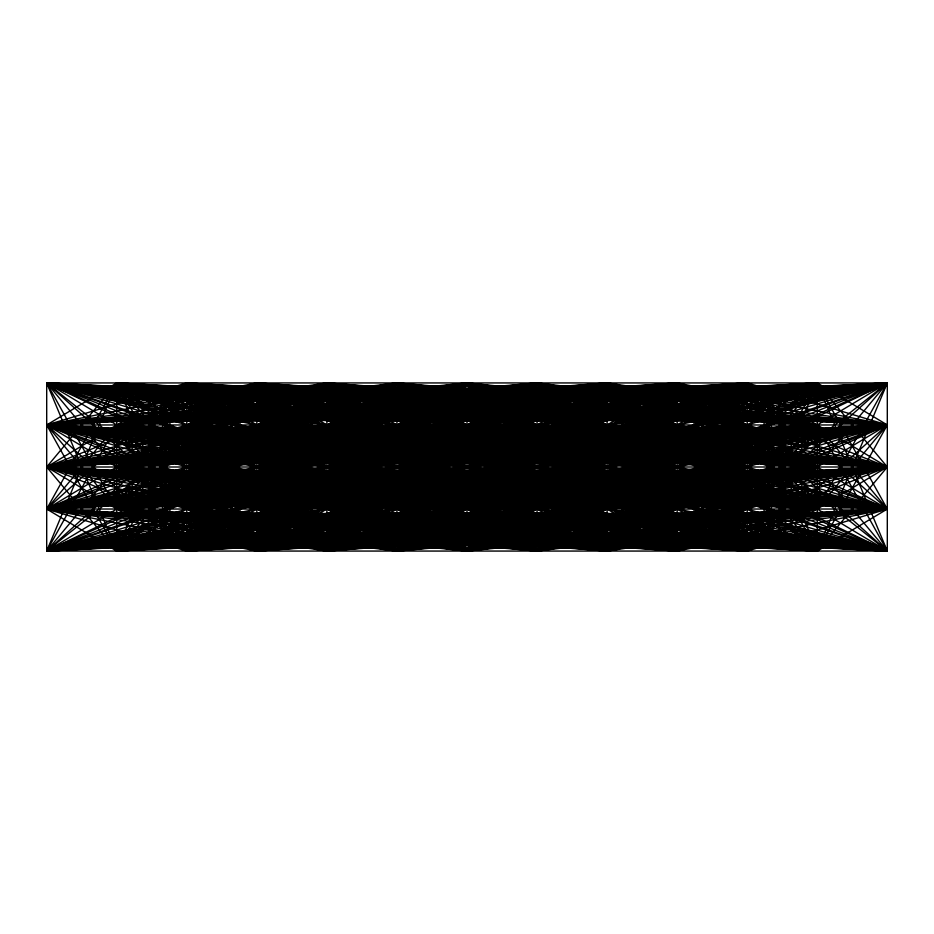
<?xml version="1.0" encoding="UTF-8"?>
<svg xmlns="http://www.w3.org/2000/svg" width="934" height="934" viewBox="0 0 934 934"><rect width="100%" height="100%" fill="white"/><g stroke="black" fill="none" stroke-linecap="round" stroke-linejoin="round"><path stroke-width="1.4" d="M887.3 467L186.8 424.97L817.25 551.06L326.9 382.94L326.9 551.06L677.15 424.97L326.9 467L817.25 509.03L186.8 382.94L467 551.06L607.1 424.97L256.85 467L817.25 509.03L116.75 382.94L467 509.03L677.15 424.97L186.8 467L817.25 509.03L46.7 382.94L677.15 551.06L467 382.94L326.9 509.03L677.15 467L116.75 424.97L817.25 551.06L467 424.97L256.85 509.03L747.2 467L46.7 424.97L537.05 509.03L607.1 424.97L186.8 467L887.3 509.03L396.95 424.97L326.9 509.03L817.25 467L46.7 424.97L817.25 551.06L396.95 382.94L326.9 509.03L747.2 467L116.75 424.97L887.3 551.06L396.95 382.94L256.85 551.06L747.2 424.97L116.75 467L887.3 509.03L116.75 382.94L537.05 551.06L677.15 424.97L116.75 467L747.2 509.03L256.85 382.94L186.8 551.06L46.7 509.03L116.75 382.94L887.3 424.97L817.25 551.06L46.7 509.03L116.75 424.97L256.85 382.94L887.3 424.97L817.25 509.03L677.15 551.06L46.7 509.03L186.8 382.94L887.3 424.97L747.2 551.06L46.7 509.03L256.85 382.94L817.25 424.97L887.3 509.03L817.25 551.06L116.75 509.03L46.7 424.97L116.75 382.94L817.25 424.97L887.3 551.06L46.7 551.06L46.7 382.94L887.3 382.94L887.3 551.06L46.7 509.03L116.75 551.06L887.3 509.03L817.25 382.94L46.7 424.97L116.75 551.06L817.25 509.03L887.3 382.94L46.7 424.97L186.8 551.06L887.3 509.03L747.2 382.94L46.7 424.97L256.85 551.06L887.3 509.03L677.15 382.94L46.7 424.97L326.9 551.06L887.3 509.03L607.1 382.94L46.7 424.97L256.85 509.03L537.05 551.06L887.3 509.03L677.15 424.97L396.95 382.94L46.7 424.97L396.95 551.06L887.3 509.03L537.05 382.94L46.7 424.97L467 551.06L887.3 509.03L467 382.94L46.7 424.97L537.05 551.06L817.25 509.03L747.2 382.94L116.75 424.97L46.7 551.06L887.3 509.03L396.95 382.94L116.75 424.97L186.8 551.06L817.25 509.03L747.2 424.97L537.05 382.94L116.75 424.97L186.8 509.03L396.95 551.06L817.25 509.03L677.15 382.94L116.75 424.97L256.85 551.06L817.25 509.03L537.05 382.94L186.8 424.97L46.7 551.06L817.25 509.03L607.1 424.97L256.85 382.94L46.7 424.97L396.95 509.03L817.25 551.06L887.3 467L817.25 382.94L116.75 424.97L396.95 551.06L747.2 509.03L887.3 382.94L116.75 424.97L326.9 509.03L677.15 551.06L887.3 509.03L537.05 424.97L116.75 382.94L46.7 467L116.75 551.06L747.2 509.03L817.25 424.97L677.15 382.94L186.8 424.97L116.75 509.03L46.7 382.94L887.3 424.97L677.15 551.06L116.75 509.03L186.8 382.94L817.25 424.97L747.2 551.06L116.75 509.03L256.85 382.94L747.2 424.97L887.3 551.06L116.75 509.03L396.95 382.94L887.3 424.97L607.1 551.06L46.7 509.03L326.9 382.94L887.3 424.97L817.25 382.94L186.8 424.97L116.75 551.06L677.15 509.03L887.3 424.97L747.2 382.94L186.8 424.97L256.85 551.06L747.2 509.03L817.25 382.94L256.85 424.97L46.7 509.03L256.85 551.06L677.15 509.03L817.25 382.94L887.3 551.06L186.8 509.03L46.7 382.94L817.25 424.97L677.15 551.06L186.8 509.03L116.75 382.94L747.2 424.97L817.25 551.06L186.8 509.03L256.85 382.94L677.15 424.97L817.25 551.06L887.3 382.94L186.8 424.97L256.85 509.03L607.1 551.06L887.3 509.03L326.9 382.94L46.7 424.97L607.1 551.06L817.25 509.03L467 382.94L116.75 424.97L467 551.06L817.25 509.03L396.95 382.94L186.8 424.97L326.9 551.06L817.25 509.03L326.9 382.94L116.75 424.97L537.05 551.06L747.2 509.03L677.15 382.94L256.85 424.97L116.75 551.06L46.7 382.94L747.2 424.97L677.15 551.06L256.85 509.03L116.75 382.94L46.7 551.06L747.2 509.03L677.15 424.97L326.9 382.94L46.7 467L186.8 551.06L747.2 509.03L607.1 382.94L116.75 424.97L607.1 551.06L887.3 467L747.2 382.94L256.85 424.97L186.8 509.03L467 551.06L747.2 509.03L467 382.94L186.8 424.97L467 551.06L887.3 467L677.15 382.94L326.9 424.97L116.75 509.03L256.85 551.06L607.1 509.03L817.25 424.97L607.1 382.94L186.8 424.97L396.95 509.03L887.3 551.06L747.2 382.94L326.9 424.97L46.7 551.06L186.8 382.94L747.2 424.97L677.15 509.03L396.95 551.06L46.7 509.03L396.95 382.94L817.25 424.97L537.05 551.06L46.7 509.03L467 382.94L887.3 424.97L537.05 551.06L116.75 509.03L467 382.94L817.25 424.97L467 551.06L46.7 509.03L537.05 382.94L887.3 424.97L467 551.06L116.75 509.03L537.05 382.94L817.25 424.97L396.95 551.06L116.75 509.03L607.1 382.94L887.3 424.97L396.95 551.06L46.7 467L186.8 382.94L677.15 424.97L747.2 551.06L887.3 509.03L256.85 382.94L46.7 467L256.85 551.06L887.3 467L607.1 382.94L256.85 424.97L186.8 551.06L46.7 382.94L677.15 424.97L607.1 551.06L116.75 509.03L467 424.97L817.25 509.03L46.7 467L396.95 382.94L747.2 424.97L607.1 551.06L186.8 509.03L326.9 382.94L817.25 424.97L326.9 551.06L46.7 509.03L396.95 424.97L817.25 382.94L817.25 551.06L256.85 509.03L186.8 382.94L46.7 424.97L677.15 551.06L887.3 467L537.05 382.94L256.85 424.97L326.9 551.06L747.2 509.03L537.05 424.97L46.7 382.94L256.85 551.06L817.25 467L607.1 382.94L46.7 467L326.9 551.06L677.15 509.03L747.2 382.94L46.7 467L467 551.06L817.25 467L537.05 382.94L46.7 467L537.05 551.06L887.3 467L467 382.94L46.7 467L607.1 551.06L817.25 467L467 382.94L116.75 467L326.9 551.06L887.3 467L747.2 551.06L186.8 509.03L467 382.94L747.2 424.97L467 551.06L116.75 467L326.9 382.94L747.2 424.97L537.05 509.03L116.75 551.06L116.75 382.94L677.15 424.97L607.1 509.03L186.8 551.06L116.75 382.94L607.1 424.97L887.3 551.06L256.85 509.03L326.9 382.94L887.3 467L396.95 551.06L116.75 467L396.95 382.94L887.3 467L186.8 551.06L186.8 382.94L607.1 424.97L747.2 551.06L887.3 382.94L256.85 424.97L326.9 509.03L747.2 551.06L817.25 382.94L326.9 424.97L186.8 551.06L677.15 509.03L607.1 382.94L116.75 467L537.05 551.06L817.25 467L396.95 382.94L186.8 467L396.95 551.06L817.25 467L326.9 382.94L46.7 551.06L677.15 509.03L607.1 424.97L46.7 382.94L326.9 551.06L817.25 467L256.85 382.94L46.7 551.06L607.1 509.03L887.3 382.94L326.9 424.97L256.85 509.03L747.2 551.06L747.2 382.94L116.75 467L607.1 551.06L887.3 382.94L396.95 424.97L46.7 551.06L537.05 509.03L887.3 424.97L677.15 382.94L46.7 467L677.15 551.06L887.3 382.94L46.7 467L747.2 551.06L677.15 382.94L116.75 467L677.15 551.06L817.25 382.94L46.7 467L817.25 551.06L747.2 382.94L186.8 467L537.05 551.06L747.2 467L537.05 382.94L116.75 467L747.2 551.06L607.1 382.94L186.8 467L607.1 551.06L817.25 382.94L116.75 467L817.25 551.06L677.15 382.94L186.8 467L677.15 551.06L747.2 382.94L256.85 467L607.1 551.06L747.2 382.94L46.7 509.03L887.3 509.03L186.8 382.94L116.75 551.06L607.1 509.03L747.2 382.94L116.75 509.03L326.9 551.06L747.2 467L396.95 382.94L46.7 551.06L887.3 467L256.85 382.94L116.75 551.06L887.3 467L186.8 382.94L256.85 551.06L747.2 467L326.9 382.94L116.75 551.06L817.25 467L186.8 382.94L326.9 551.06L887.3 424.97L46.7 424.97L747.2 551.06L537.05 382.94L186.8 467L747.2 551.06L467 382.94L46.7 551.06L817.25 467L116.75 382.94L256.85 551.06L887.3 424.97L46.7 467L887.3 551.06L677.15 382.94L46.7 509.03L887.3 467L116.75 382.94L326.9 551.06L677.15 467L326.9 382.94L186.8 551.06L817.25 467L46.7 382.94L396.95 551.06L747.2 467L256.85 382.94L256.85 551.06L817.25 424.97L46.7 467L537.05 509.03L887.3 382.94L116.75 467L887.3 551.06L607.1 382.94L46.7 509.03L817.25 467L396.95 424.97L186.8 509.03L537.05 551.06L887.3 382.94L186.8 467L817.25 551.06L607.1 382.94L256.85 467L747.2 551.06L396.95 382.94L116.75 551.06L747.2 467L186.8 382.94L326.9 509.03L817.25 551.06L537.05 382.94L46.7 551.06L747.2 467L116.75 382.94L396.95 551.06L887.3 382.94L256.85 467L817.25 551.06L467 382.94L116.75 551.06L677.15 467L186.8 382.94L396.95 551.06L747.2 424.97L46.7 467L607.1 509.03L677.15 382.94L116.75 509.03L887.3 467L46.7 382.94L326.9 509.03L887.3 551.06L537.05 382.94L186.8 509.03L887.3 467L396.95 424.97L116.75 551.06L887.3 424.97L116.75 467L537.05 509.03L817.25 382.94L186.8 467L887.3 551.06L467 382.94L186.8 551.06L747.2 467L46.7 382.94L467 551.06L887.3 382.94L46.7 509.03L747.2 467L326.9 424.97L256.85 551.06L607.1 467L256.85 382.94L326.9 551.06L887.3 382.94L116.75 509.03L817.25 467L326.9 424.97L396.95 551.06L817.25 382.94L256.85 467L887.3 551.06L537.05 424.97L46.7 467L677.15 509.03L537.05 382.94L116.75 551.06L607.1 467L116.75 382.94L467 551.06L817.25 382.94L46.7 509.03L677.15 467L116.75 382.94L396.95 509.03L887.3 467L326.9 424.97L396.95 509.03L817.25 467L256.85 424.97L396.95 551.06L677.15 424.97L46.7 467L747.2 509.03L396.95 382.94L186.8 551.06L677.15 467L46.7 382.94L396.95 509.03L887.3 424.97L186.8 467L607.1 509.03L537.05 382.94L256.85 509.03L887.3 467L256.85 424.97L537.05 551.06L817.25 382.94L326.9 467L677.15 551.06L677.15 382.94L326.9 467L817.25 551.06L537.05 424.97L116.75 467L607.1 509.03L537.05 424.97L46.7 509.03L607.1 467L256.85 424.97L467 509.03L817.25 424.97L116.75 467L677.15 509.03L396.95 382.94L256.85 509.03L817.25 467L186.8 424.97L537.05 551.06L747.2 382.94L186.8 509.03L817.25 467L116.75 424.97L467 509.03L817.25 382.94L116.75 509.03L747.2 467L256.85 424.97L607.1 551.06L677.15 382.94L186.8 509.03L747.2 467L186.8 424.97L677.15 551.06L607.1 382.94L46.7 551.06L677.15 467L326.9 424.97L467 551.06L747.2 382.94L46.7 551.06L887.3 424.97L256.85 467L607.1 509.03L467 382.94L256.85 551.06L326.9 382.94L887.3 551.06L46.7 424.97L887.3 467L326.9 509.03L256.85 382.94L817.25 509.03L116.75 467L607.1 424.97L677.15 551.06L116.75 424.97L887.3 467L46.7 467L607.1 424.97L537.05 551.06L46.7 382.94L887.3 509.03L46.7 467M256.85 382.94L537.05 509.03L396.95 382.94L467 509.03L537.05 382.94L396.95 551.06L677.15 382.94L396.95 509.03L537.05 382.94L467 551.06L396.95 382.94L537.05 551.06L467 382.94L396.95 551.06L256.85 382.94L887.3 551.06L396.95 467L887.3 382.94L256.85 551.06L396.95 424.97L747.2 509.03L186.8 467L747.2 424.97L396.95 509.03L256.85 382.94L817.25 551.06L46.7 382.94L607.1 551.06L607.1 382.94L116.75 551.06L817.25 424.97L186.8 467L677.15 509.03L467 424.97L116.75 551.06L747.2 424.97L256.85 467L677.15 509.03L326.9 382.94L396.95 551.06L747.2 382.94L256.85 509.03L677.15 467L256.85 424.97L747.2 551.06L467 424.97L186.8 551.06L887.3 424.97L326.9 467L677.15 509.03L186.8 382.94L537.05 551.06L677.15 382.94L46.7 551.06L817.25 424.97L256.85 467L747.2 509.03L186.8 382.94L467 509.03L747.2 382.94L116.75 551.06L887.3 382.94L396.95 509.03L326.9 382.94L747.2 551.06L116.75 424.97L607.1 467L256.85 509.03L607.1 382.94L537.05 551.06L256.85 382.94L747.2 551.06L186.8 424.97L677.15 467L186.8 509.03L537.05 424.97L677.15 551.06L116.75 382.94L747.2 509.03L326.9 467L747.2 424.97L186.8 551.06L537.05 382.94L677.15 551.06L186.8 382.94L887.3 551.06L186.8 424.97L607.1 467L186.8 509.03L817.25 382.94L326.9 551.06L396.95 382.94L677.15 551.06L326.9 424.97L817.25 509.03L396.95 467L817.25 424.97L186.8 551.06L607.1 382.94L537.05 509.03L186.8 424.97L887.3 509.03L256.85 467L677.15 424.97L186.8 551.06L537.05 424.97L607.1 551.06L116.75 382.94L887.3 551.06L396.95 424.97L326.9 551.06L747.2 382.94L186.8 551.06L887.3 382.94L186.8 509.03L887.3 424.97L396.95 467L887.3 509.03L256.85 424.97L607.1 509.03L326.9 382.94L467 551.06L677.15 382.94L116.75 551.06L677.15 424.97L46.7 509.03L537.05 467L46.7 382.94L537.05 509.03L677.15 382.94L186.8 551.06L817.25 382.94L46.7 551.06L537.05 467L116.75 424.97L607.1 509.03L396.95 424.97L467 551.06L607.1 382.94L326.9 509.03L817.25 424.97L326.9 467L887.3 509.03L116.75 424.97L677.15 509.03L326.9 424.97L607.1 551.06L537.05 382.94L256.85 551.06L817.25 382.94L256.85 509.03L887.3 424.97L46.7 509.03L747.2 424.97L46.7 551.06L537.05 424.97L467 551.06L256.85 382.94L607.1 509.03L46.7 382.94L747.2 509.03L46.7 424.97L677.15 467L116.75 509.03L607.1 424.97L326.9 551.06L467 382.94L607.1 551.06L186.8 382.94L817.25 551.06L256.85 424.97L817.25 509.03L46.7 424.97L607.1 467L116.75 509.03L677.15 424.97L326.9 509.03L537.05 424.97L467 509.03L326.9 382.94L677.15 551.06L256.85 382.94L607.1 551.06L467 424.97L326.9 551.06L677.15 382.94L326.9 509.03L887.3 382.94L46.7 551.06L607.1 424.97L396.95 509.03L467 382.94L537.05 509.03L186.8 382.94L747.2 551.06L46.7 382.94L887.3 551.06L326.9 424.97L537.05 509.03L467 424.97L396.95 509.03L747.2 382.94L256.85 551.06L607.1 382.94L467 509.03L396.95 424.97L747.2 551.06L116.75 382.94L677.15 509.03L46.7 424.97L537.05 467L116.75 509.03L747.2 424.97L256.85 509.03L607.1 424.97L256.85 551.06L537.05 424.97L396.95 551.06L396.95 382.94L607.1 551.06L326.9 382.94L537.05 551.06L537.05 382.94L326.9 551.06L607.1 382.94L396.95 551.06L467 424.97L537.05 551.06L396.95 424.97L677.15 551.06M256.85 551.06L677.15 382.94M607.1 424.97L116.75 551.06L817.25 382.94L326.9 509.03M46.7 509.03L817.25 424.97L186.8 509.03L677.15 424.97M186.8 509.03L747.2 424.97M256.85 509.03L817.25 424.97L116.75 509.03L887.3 424.97M46.7 424.97L887.3 509.03M677.15 509.03L186.8 424.97L817.25 509.03L116.75 424.97L747.2 509.03L256.85 424.97M186.8 424.97L747.2 509.03M326.9 424.97L817.25 551.06L116.75 382.94L607.1 509.03M467 382.94L467 551.06"/></g></svg>
